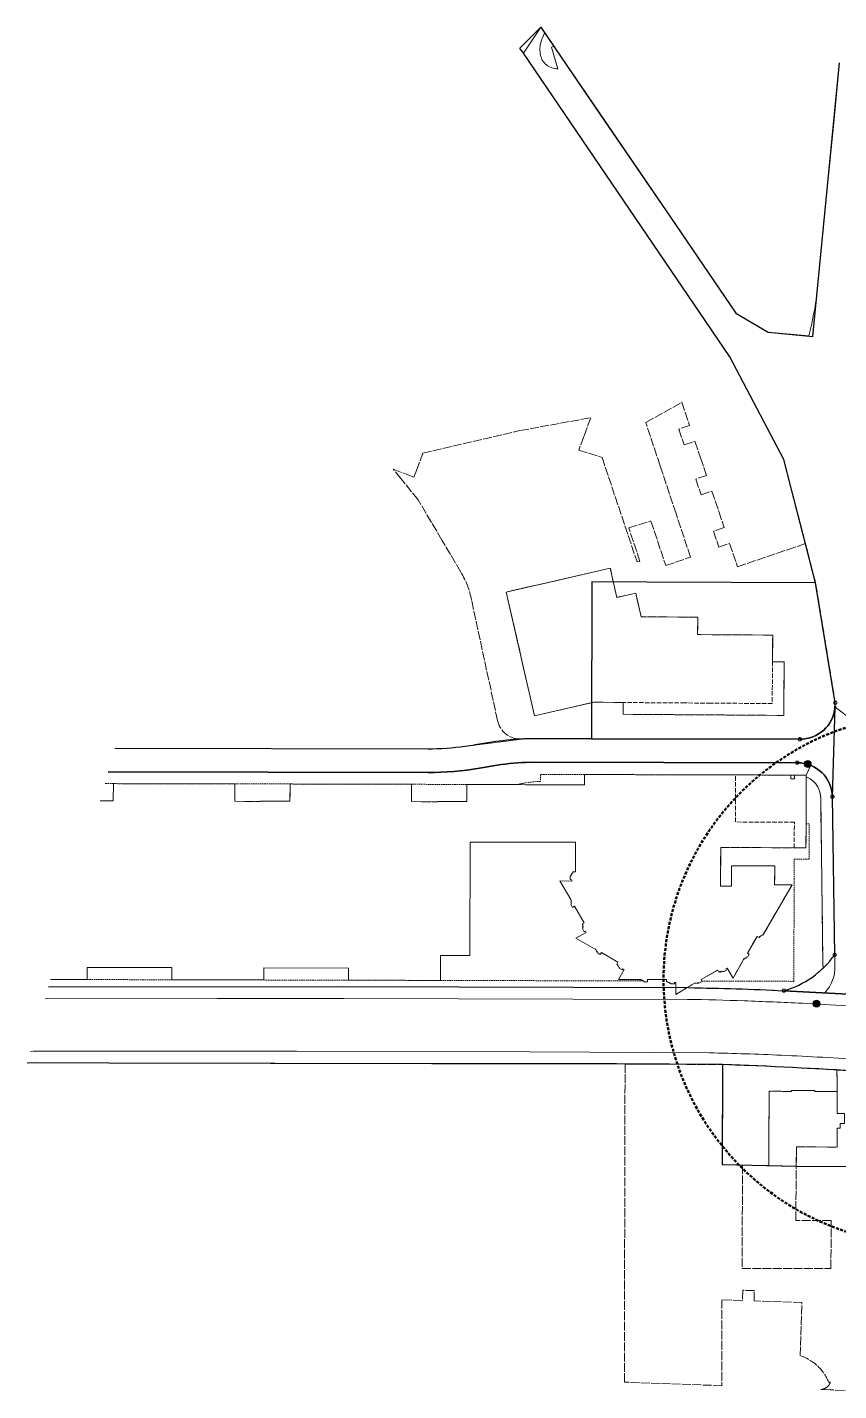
# Model space of a CAD drawing. Header units: metres. Extents: x -163 to 276, y -152 to 153.
# Drawn here: x -162.6 to -24.9, y -78.6 to 152.8 of the extents above; entities that cross this region are included whole.
import ezdxf

# ---------------------------------------------------------------- set-up
doc = ezdxf.new("R2010")
doc.units = ezdxf.units.M
doc.header["$MEASUREMENT"] = 0
for name, pattern in [('Strich 1_0.5mm', [0.375, 0.25, -0.125]), ('Strich 2_1mm', [0.75, 0.5, -0.25]), ('Strich 3_1mm Kanten', [1, 0.75, -0.25]), ('Strich 6_1mm', [1.75, 1.5, -0.25])]:
    doc.linetypes.add(name, pattern=pattern)
for name, color, linetype in [('000 Kataster', 7, 'Continuous'), ('000-2 Kataster Parzellenpunkte', 7, 'Continuous'), ('000-3 Kataster Parzellengrenzen', 7, 'Continuous'), ('162 Beschriftung Baustelleninstallation Neu', 7, 'Continuous')]:
    doc.layers.add(name, color=color, linetype=linetype)

msp = doc.modelspace()

# ---------------------------------------------------------------- hatches: boundary and pattern name
at = {"layer": '000 Kataster', "linetype": 'Continuous', "lineweight": 13}
for color, points in [(255, [(-25.264, 37.366), (-25.258, 37.402), (-25.257, 37.438), (-25.262, 37.474), (-25.273, 37.509), (-25.289, 37.541), (-25.311, 37.57), (-25.337, 37.596), (-25.367, 37.616), (-25.4, 37.632), (-25.435, 37.641), (-25.471, 37.645), (-25.507, 37.643), (-25.543, 37.635), (-25.576, 37.621), (-25.607, 37.602), (-25.635, 37.578), (-25.658, 37.55), (-25.676, 37.518), (-25.688, 37.484), (-25.695, 37.449), (-25.696, 37.412), (-25.691, 37.376), (-25.68, 37.342), (-25.663, 37.309), (-25.642, 37.28), (-25.615, 37.255), (-25.586, 37.234), (-25.553, 37.219), (-25.518, 37.209), (-25.481, 37.205), (-25.445, 37.207), (-25.41, 37.216), (-25.376, 37.229), (-25.345, 37.248), (-25.318, 37.272), (-25.295, 37.301), (-25.277, 37.332)]), (7, [(-25.46, 37.421), (-25.46, 37.423), (-25.46, 37.426), (-25.46, 37.429), (-25.461, 37.431), (-25.462, 37.434), (-25.464, 37.436), (-25.466, 37.438), (-25.468, 37.44), (-25.471, 37.441), (-25.473, 37.441), (-25.476, 37.442), (-25.479, 37.442), (-25.481, 37.441), (-25.484, 37.44), (-25.486, 37.438), (-25.488, 37.437), (-25.49, 37.435), (-25.491, 37.432), (-25.492, 37.43), (-25.493, 37.427), (-25.493, 37.424), (-25.492, 37.422), (-25.492, 37.419), (-25.49, 37.417), (-25.489, 37.414), (-25.487, 37.412), (-25.485, 37.411), (-25.482, 37.41), (-25.479, 37.409), (-25.477, 37.409), (-25.474, 37.409), (-25.471, 37.409), (-25.469, 37.411), (-25.466, 37.412), (-25.464, 37.414), (-25.463, 37.416), (-25.461, 37.418)])]:
    msp.add_hatch(color=color, dxfattribs=at).paths.add_polyline_path(points)
at = {"layer": '000-2 Kataster Parzellenpunkte', "linetype": 'Continuous', "lineweight": 13}
for points in [[(-29.547, 27.621), (-29.528, 27.718), (-29.526, 27.817), (-29.54, 27.915), (-29.57, 28.01), (-29.615, 28.098), (-29.674, 28.177), (-29.745, 28.246), (-29.827, 28.302), (-29.917, 28.344), (-30.012, 28.371), (-30.111, 28.381), (-30.21, 28.375), (-30.306, 28.353), (-30.398, 28.316), (-30.482, 28.263), (-30.557, 28.198), (-30.619, 28.121), (-30.669, 28.035), (-30.703, 27.942), (-30.722, 27.845), (-30.724, 27.746), (-30.71, 27.648), (-30.68, 27.553), (-30.635, 27.465), (-30.576, 27.386), (-30.504, 27.317), (-30.423, 27.261), (-30.333, 27.219), (-30.237, 27.192), (-30.139, 27.182), (-30.04, 27.187), (-29.943, 27.21), (-29.852, 27.247), (-29.768, 27.299), (-29.693, 27.365), (-29.63, 27.442), (-29.581, 27.528)], [(-28.062, -13.048), (-28.044, -12.951), (-28.042, -12.852), (-28.056, -12.754), (-28.086, -12.659), (-28.131, -12.571), (-28.19, -12.491), (-28.261, -12.423), (-28.343, -12.366), (-28.432, -12.324), (-28.528, -12.298), (-28.626, -12.287), (-28.725, -12.293), (-28.822, -12.315), (-28.914, -12.353), (-28.998, -12.405), (-29.072, -12.471), (-29.135, -12.547), (-29.184, -12.633), (-29.219, -12.726), (-29.237, -12.824), (-29.239, -12.923), (-29.225, -13.021), (-29.195, -13.115), (-29.15, -13.204), (-29.091, -13.283), (-29.02, -13.352), (-28.938, -13.408), (-28.849, -13.45), (-28.753, -13.477), (-28.655, -13.487), (-28.556, -13.481), (-28.459, -13.459), (-28.367, -13.421), (-28.283, -13.369), (-28.209, -13.304), (-28.146, -13.227), (-28.097, -13.141)]]:
    msp.add_hatch(color=255, dxfattribs=at).paths.add_polyline_path(points)

# ---------------------------------------------------------------- linework, layer by layer
at = {"layer": '000 Kataster', "color": 251, "linetype": 'Continuous', "lineweight": 13, "true_color": 0x5f5f5f}
for points in [[(-24.711, 146.766), (-25.641, 137.235), (-26.751, 125.865), (-28.51, 107.852, -0.0283905), (-29.945, 100.427), (-36.859, 101.057), (-42.363, 104.323), (-53.446, 120.579), (-65.347, 138.029), (-70.892, 146.16), (-73.266, 149.61), (-73.652, 149.414), (-72.563, 145.783, -0.1823289), (-74.5, 146.431, -0.18989), (-75.542, 148.284, -0.1248911), (-75.294, 150.783, -0.0574625), (-74.784, 151.814), (-75.473, 152.816), (-78.389, 148.401), (-43.353, 96.894), (-41.132, 92.67), (-36.446, 83.761), (-34.199, 79.488), (-32.998, 74.835), (-30.51, 65.188), (-28.792, 58.531), (-25.453, 38.185), (-25.476, 37.425), (-19.496, 32.932)], [(-147.775, 30.441), (-94.645, 30.319, 0.0323372), (-88.321, 30.754), (-88.016, 30.797), (-78.687, 32.013, -0.0132516), (-76.014, 32.079), (-66.829, 32.06), (-31.46, 31.986, 0.3876678), (-25.476, 37.425), (-19.496, 32.932)], [(-18.147, -11.539), (-27.212, -11.056, 0.1989402), (-25.529, -6.432), (-25.937, 22.235, 0.2961353), (-29.624, 27.559, 0.0989453), (-31.914, 28.003), (-77.273, 28.088, 0.0296751), (-82.87, 27.582), (-85.853, 27.077, -0.0421706), (-94.6, 26.332), (-148.887, 26.444)], [(-18.147, -11.539), (-27.212, -11.056, 0.1989402), (-25.529, -6.432), (-25.937, 22.235, 0.2961353), (-29.624, 27.559), (-30.404, 25.894), (-30.405, 25.599, -0.1331379), (-28.782, 24.42, -0.1663629), (-27.932, 22.083), (-27.538, -6.464, -0.0275802), (-27.53, -6.887, -0.123394), (-34.172, -10.684, 0.0075022), (-50.361, -10.173), (-50.595, -10.172), (-52.518, -11.31), (-52.513, -10.166), (-108.881, -9.989), (-159.038, -10.035)], [(-159.598, -12.048), (-130.34, -12.012), (-108.9, -11.996), (-50.555, -12.156, -0.0039448), (-40.906, -12.414, -0.0039706), (-31.079, -12.833), (-24.4, -13.188, 0.002596), (-18.142, -13.563, 0.0019236), (-13.863, -13.783), (-14.704, -22.737, -0.0024493), (-20.542, -22.435, 0.0062523), (-34.606, -21.637, 0.0053248), (-46.805, -21.231), (-77.374, -21.065), (-116.928, -20.965), (-155.584, -20.94), (-161.571, -20.979), (-162.086, -20.986)], [(-159.598, -12.048), (-130.34, -12.012), (-108.9, -11.996), (-50.555, -12.156, -0.0039448), (-40.906, -12.414, -0.0039706), (-31.079, -12.833), (-24.4, -13.188, 0.002596)], [(-162.647, -23.003), (-161.021, -22.948), (-148.771, -22.97), (-93.933, -23.075), (-90.971, -23.082), (-64.104, -23.124), (-61.145, -23.134), (-44.581, -23.219, -0.0059655), (-25.166, -24.151), (-20.826, -24.425)], [(-20.542, -22.435, 0.0062523), (-34.606, -21.637, 0.0053248), (-46.805, -21.231), (-77.374, -21.065), (-116.928, -20.965), (-155.584, -20.94), (-161.571, -20.979), (-162.086, -20.986)]]:
    msp.add_lwpolyline(points, format="xyb", dxfattribs=at)
at = {"layer": '000 Kataster', "color": 251, "linetype": 'Strich 6_1mm', "lineweight": 13, "true_color": 0x5f5f5f}
for points in [[(-100.494, 77.811), (-98.011, 76.835), (-96.998, 76.437), (-96.572, 77.579), (-95.473, 80.528), (-78.988, 84.368), (-66.977, 86.546), (-68.148, 83.371), (-68.999, 81.061), (-65.058, 79.819), (-59.104, 62.067), (-58.616, 62.179), (-60.516, 67.877), (-56.861, 68.971), (-56.747, 69.006), (-54.244, 61.479), (-50.031, 62.88), (-52.493, 70.279), (-55.192, 78.392), (-57.633, 85.732), (-51.517, 89.18), (-50.182, 85.242), (-52.019, 84.62), (-51.108, 81.928), (-49.271, 82.55), (-48.326, 79.762), (-47.311, 76.769), (-49.148, 76.147), (-48.242, 73.475), (-46.405, 74.096), (-45.231, 70.633), (-44.307, 67.907), (-46.135, 67.288), (-45.223, 64.597), (-43.395, 65.216), (-42.054, 61.26), (-33.564, 64.149), (-30.51, 65.188), (-28.792, 58.531), (-25.453, 38.185), (-25.476, 37.425, -0.3876678), (-31.46, 31.986), (-66.829, 32.06), (-76.014, 32.079, 0.0132516), (-78.687, 32.013, -0.3680064), (-82.802, 35.166), (-87.203, 55.604, 0.0855001), (-89.022, 60.351), (-92.239, 65.782), (-96.285, 72.615), (-99.204, 76.218)], [(-30.405, 25.599, -0.1331379), (-28.782, 24.42, -0.1663629), (-27.932, 22.083), (-27.538, -6.464, -0.0275802), (-27.53, -6.887, -0.123394), (-34.172, -10.684, 0.0075022), (-50.361, -10.173), (-50.595, -10.172), (-49.387, -9.457), (-49.2, -9.341), (-49.134, -9.452), (-48.929, -9.331), (-48.86, -9.441), (-48.66, -9.317), (-48.597, -9.43), (-48.062, -9.132), (-48.103, -9.057), (-48.247, -8.8), (-45.414, -7.177), (-45.241, -7.516), (-45.027, -7.407), (-44.959, -7.517), (-44.765, -7.397), (-44.695, -7.507), (-44.502, -7.385), (-44.437, -7.497), (-43.914, -7.191), (-44.039, -6.976), (-43.823, -6.849), (-42.815, -8.575), (-41.05, -5.414), (-40.924, -5.221), (-40.813, -5.288), (-40.692, -5.089), (-40.577, -5.151), (-40.468, -4.947), (-40.355, -5.011), (-40.05, -4.483), (-40.379, -4.293), (-38.717, -1.488), (-38.397, -1.673), (-38.285, -1.479), (-38.17, -1.538), (-38.067, -1.336), (-37.95, -1.395), (-37.845, -1.184), (-37.732, -1.25), (-32.793, 7.284), (-35.748, 7.305), (-35.738, 10.49), (-43.048, 10.515), (-43.059, 7.055), (-44.93, 7.062), (-44.907, 13.613), (-32.427, 13.569), (-30.426, 13.569), (-30.419, 17.648)], [(-36.751, -40.37), (-41.193, -40.276), (-44.681, -40.203), (-44.589, -24.672), (-44.581, -23.219, -0.0059655), (-25.166, -24.151), (-25.12, -27.819), (-28.943, -27.797), (-28.943, -27.637), (-32.872, -27.617), (-32.873, -27.777), (-36.683, -27.757), (-36.734, -37.166)]]:
    msp.add_lwpolyline(points, format="xyb", close=True, dxfattribs=at)
msp.add_lwpolyline([(-34.201, 36.034), (-34.142, 45.135), (-36.111, 45.147), (-36.082, 49.656), (-48.82, 49.74), (-48.801, 52.71), (-58.403, 52.765), (-59.337, 56.8), (-62.524, 56.068), (-63.662, 61.018), (-81.339, 56.953), (-76.51, 35.982), (-66.414, 38.278), (-61.475, 38.218), (-61.493, 36.214)], close=True, dxfattribs=at)
at = {"layer": '000 Kataster', "color": 251, "linetype": 'Continuous', "lineweight": 13, "true_color": 0x5f5f5f}
for points in [[(-34.201, 36.034), (-34.142, 45.135), (-36.111, 45.147), (-36.082, 49.656), (-48.82, 49.74), (-48.801, 52.71), (-58.403, 52.765), (-59.337, 56.8), (-62.524, 56.068), (-63.662, 61.018), (-81.339, 56.953), (-76.51, 35.982), (-66.414, 38.278), (-61.475, 38.218), (-61.493, 36.214)], [(-36.751, -40.37), (-32.075, -40.468), (-32.047, -37.19), (-25.159, -37.227), (-25.146, -34.037), (-24.615, -34.029), (-24.607, -33.22), (-23.903, -33.223), (-23.899, -31.523), (-25.136, -31.521), (-25.12, -27.819), (-28.943, -27.797), (-28.943, -27.637), (-32.872, -27.617), (-32.873, -27.777), (-36.683, -27.757), (-36.734, -37.166)]]:
    msp.add_lwpolyline(points, close=True, dxfattribs=at)
at = {"layer": '000 Kataster', "color": 251, "linetype": 'Strich 3_1mm Kanten', "lineweight": 13, "true_color": 0x5f5f5f}
for points in [[(-36.111, 45.147), (-36.157, 38.041), (-46.615, 38.115), (-51.006, 38.145), (-61.475, 38.218)], [(-32.427, 13.569), (-32.4, 17.912), (-42.395, 17.944), (-42.373, 25.93)], [(-33.006, 25.903), (-33.007, 25.283), (-32.388, 25.281), (-32.386, 25.901)]]:
    msp.add_lwpolyline(points, dxfattribs=at)
at = {"layer": '000 Kataster', "color": 251, "linetype": 'Strich 6_1mm', "lineweight": 13, "true_color": 0x5f5f5f}
for points in [[(-150.25, 21.547), (-148.045, 21.53), (-148.021, 24.448), (-127.407, 24.407), (-127.421, 21.453), (-123.055, 21.432), (-123.054, 21.492), (-118.037, 21.467), (-118.022, 24.391), (-97.384, 24.342), (-97.4, 21.398), (-93.019, 21.372), (-93.019, 21.433), (-88.029, 21.406), (-88.019, 24.311), (-79.48, 24.279), (-78.008, 24.273), (-68.036, 24.24), (-68.03, 26.001), (-53.018, 25.954), (-42.373, 25.93), (-32.386, 25.901), (-30.404, 25.894), (-29.624, 27.559, 0.0989453), (-31.914, 28.003), (-77.273, 28.088, 0.0296751), (-82.87, 27.582), (-85.853, 27.077, -0.0421706), (-94.6, 26.332), (-148.887, 26.444)], [(-22.205, -78.579), (-26.304, -78.428), (-27.884, -78.368, 0.1408564), (-26.949, -78.022, 0.1584946), (-26.295, -77.106), (-26.596, -77.105, 0.1096447), (-28.524, -74.321, 0.1082976), (-31.416, -72.625), (-31.113, -63.601), (-39.251, -63.322), (-39.192, -61.594), (-41.126, -61.526), (-41.186, -63.256), (-41.286, -63.252), (-44.712, -63.134), (-44.71, -77.726), (-61.268, -77.123), (-61.145, -23.134), (-44.581, -23.219), (-44.589, -24.672), (-44.681, -40.203), (-41.193, -40.276), (-41.284, -57.829), (-26.195, -57.818), (-26.142, -49.705), (-32.151, -49.666), (-32.075, -40.468), (-32.047, -37.19), (-25.159, -37.227), (-25.146, -34.037), (-24.615, -34.029)]]:
    msp.add_lwpolyline(points, format="xyb", dxfattribs=at)
at = {"layer": '000 Kataster', "color": 251, "linetype": 'Strich 1_0.5mm', "lineweight": 13, "true_color": 0x5f5f5f}
msp.add_lwpolyline([(-158.691, -8.786), (-152.496, -8.801), (-138.121, -8.833), (-122.498, -8.873), (-108.116, -8.906), (-92.495, -8.944), (-58.195, -9.035), (-57.958, -9.03), (-57.958, -9.16), (-57.35, -9.158), (-57.351, -8.778), (-54.082, -8.796), (-54.084, -9.176), (-53.855, -9.17), (-53.853, -9.301), (-53.618, -9.297), (-53.612, -9.427), (-53.373, -9.416), (-53.374, -9.546), (-52.758, -9.549), (-52.757, -9.298), (-52.507, -9.299), (-52.513, -10.166), (-52.518, -11.31), (-50.595, -10.172), (-49.387, -9.457), (-49.2, -9.341), (-49.134, -9.452), (-48.929, -9.331), (-48.86, -9.441), (-48.66, -9.317), (-48.597, -9.43), (-48.062, -9.132), (-48.103, -9.057), (-32.483, -9.101), (-32.432, 11.615), (-29.884, 11.61), (-29.869, 17.645), (-30.419, 17.648), (-30.405, 25.599), (-30.404, 25.894), (-32.386, 25.901), (-42.373, 25.93), (-53.018, 25.954), (-68.03, 26.001), (-75.504, 26.022), (-75.508, 24.822, 0.0591197), (-79.48, 24.279), (-88.019, 24.311), (-97.384, 24.342), (-118.022, 24.391), (-127.407, 24.407), (-148.021, 24.448), (-149.441, 24.453)], format="xyb", dxfattribs=at)
at = {"layer": '000 Kataster', "color": 251, "linetype": 'Continuous', "lineweight": 13, "true_color": 0x5f5f5f}
msp.add_lwpolyline([(-158.691, -8.786), (-152.496, -8.801), (-152.491, -6.741), (-138.117, -6.772), (-138.121, -8.833), (-122.498, -8.873), (-122.493, -6.811), (-108.11, -6.844), (-108.116, -8.906), (-92.495, -8.944), (-92.494, -4.701), (-87.484, -4.727), (-87.429, 14.534), (-78.054, 14.522), (-69.565, 14.509), (-69.572, 9.509), (-70.021, 9.509), (-70.021, 9.27), (-70.16, 9.269), (-70.166, 9.025), (-70.299, 9.028), (-70.306, 8.784), (-70.439, 8.788), (-70.455, 8.16), (-70.205, 8.154), (-70.209, 7.908), (-72.209, 7.94), (-70.356, 4.781), (-70.237, 4.58), (-70.349, 4.514), (-70.235, 4.323), (-70.347, 4.257), (-70.227, 4.055), (-70.341, 3.992), (-70.045, 3.451), (-69.718, 3.642), (-68.074, 0.834), (-68.401, 0.641), (-68.284, 0.446), (-68.396, 0.38), (-68.276, 0.179), (-68.388, 0.113), (-68.269, -0.089), (-68.383, -0.151), (-68.084, -0.691), (-67.865, -0.571), (-67.745, -0.787), (-69.482, -1.758), (-66.314, -3.564), (-66.11, -3.655), (-66.167, -3.772), (-65.947, -3.879), (-66.018, -3.988), (-65.833, -4.109), (-65.897, -4.222), (-65.36, -4.531), (-65.166, -4.204), (-62.375, -5.867), (-62.57, -6.194), (-62.392, -6.31), (-62.453, -6.425), (-62.247, -6.534), (-62.308, -6.649), (-62.109, -6.755), (-62.171, -6.87), (-61.615, -7.172), (-61.496, -6.952), (-61.275, -7.081), (-62.282, -8.808), (-58.654, -8.786), (-58.424, -8.784), (-58.43, -8.915), (-58.197, -8.905), (-58.195, -9.035), (-57.958, -9.03), (-57.958, -9.16), (-57.35, -9.158), (-57.351, -8.778), (-54.082, -8.796), (-54.084, -9.176), (-53.855, -9.17), (-53.853, -9.301), (-53.618, -9.297), (-53.612, -9.427), (-53.373, -9.416), (-53.374, -9.546), (-52.758, -9.549), (-52.757, -9.298), (-52.507, -9.299), (-52.513, -10.166), (-52.518, -11.31), (-50.595, -10.172), (-49.387, -9.457), (-49.2, -9.341), (-49.134, -9.452), (-48.929, -9.331), (-48.86, -9.441), (-48.66, -9.317), (-48.597, -9.43), (-48.062, -9.132), (-48.103, -9.057), (-48.247, -8.8), (-45.414, -7.177), (-45.241, -7.516), (-45.027, -7.407), (-44.959, -7.517), (-44.765, -7.397), (-44.695, -7.507), (-44.502, -7.385), (-44.437, -7.497), (-43.914, -7.191), (-44.039, -6.976), (-43.823, -6.849), (-42.815, -8.575), (-41.05, -5.414), (-40.924, -5.221), (-40.813, -5.288), (-40.692, -5.089), (-40.577, -5.151), (-40.468, -4.947), (-40.355, -5.011), (-40.05, -4.483), (-40.379, -4.293), (-38.717, -1.488), (-38.397, -1.673), (-38.285, -1.479), (-38.17, -1.538), (-38.067, -1.336), (-37.95, -1.395), (-37.845, -1.184), (-37.732, -1.25), (-32.793, 7.284), (-35.748, 7.305), (-35.738, 10.49), (-43.048, 10.515), (-43.059, 7.055), (-44.93, 7.062), (-44.907, 13.613), (-32.427, 13.569), (-30.426, 13.569), (-30.419, 17.648), (-30.405, 25.599), (-30.404, 25.894), (-32.386, 25.901), (-42.373, 25.93), (-53.018, 25.954), (-68.03, 26.001), (-68.036, 24.24), (-78.008, 24.273), (-79.48, 24.279), (-88.019, 24.311), (-88.029, 21.406), (-93.019, 21.433), (-93.019, 21.372), (-97.4, 21.398), (-97.384, 24.342), (-118.022, 24.391), (-118.037, 21.467), (-123.054, 21.492), (-123.055, 21.432), (-127.421, 21.453), (-127.407, 24.407), (-148.021, 24.448), (-148.045, 21.53), (-150.25, 21.547)], dxfattribs=at)
at = {"layer": '000 Kataster', "color": 251, "linetype": 'Strich 6_1mm', "lineweight": 13, "true_color": 0x5f5f5f}
msp.add_lwpolyline([(-23.899, -31.523), (-25.136, -31.521), (-25.12, -27.819), (-25.166, -24.151), (-20.826, -24.425)], dxfattribs=at)
at = {"layer": '000 Kataster', "color": 251, "linetype": 'Continuous', "lineweight": 13, "true_color": 0x5f5f5f}
for centre, radius in [((-25.476, 37.425), 0.0165), ((-30.125, 27.781), 0.6), ((-30.125, 27.781), 0.25), ((-28.641, -12.887), 0.6), ((-28.641, -12.887), 0.25)]:
    msp.add_circle(centre, radius, dxfattribs=at)
at = {"layer": '000-2 Kataster Parzellenpunkte', "color": 251, "linetype": 'Continuous', "lineweight": 13, "true_color": 0x5f5f5f}
for points in [[(-25.379, 38.45), (-25.424, 38.458), (-25.469, 38.459), (-25.514, 38.453), (-25.557, 38.439), (-25.598, 38.418), (-25.634, 38.391), (-25.666, 38.359), (-25.692, 38.321), (-25.711, 38.28), (-25.723, 38.236), (-25.728, 38.191), (-25.725, 38.146), (-25.715, 38.102), (-25.698, 38.06), (-25.674, 38.021), (-25.644, 37.987), (-25.609, 37.958), (-25.569, 37.936), (-25.527, 37.92), (-25.482, 37.911), (-25.437, 37.91), (-25.392, 37.917), (-25.348, 37.93), (-25.308, 37.951), (-25.271, 37.978), (-25.24, 38.011), (-25.214, 38.048), (-25.195, 38.089), (-25.183, 38.133), (-25.178, 38.178), (-25.181, 38.224), (-25.191, 38.268), (-25.208, 38.31), (-25.232, 38.349), (-25.262, 38.383), (-25.297, 38.411), (-25.337, 38.434)], [(-31.387, 32.251), (-31.431, 32.26), (-31.477, 32.261), (-31.522, 32.255), (-31.565, 32.241), (-31.605, 32.22), (-31.642, 32.193), (-31.673, 32.16), (-31.699, 32.123), (-31.718, 32.082), (-31.731, 32.038), (-31.735, 31.993), (-31.733, 31.948), (-31.723, 31.903), (-31.705, 31.861), (-31.681, 31.823), (-31.651, 31.789), (-31.616, 31.76), (-31.577, 31.737), (-31.534, 31.721), (-31.49, 31.713), (-31.444, 31.712), (-31.399, 31.718), (-31.356, 31.732), (-31.315, 31.753), (-31.279, 31.78), (-31.247, 31.812), (-31.222, 31.85), (-31.203, 31.891), (-31.19, 31.935), (-31.186, 31.98), (-31.188, 32.025), (-31.198, 32.07), (-31.216, 32.112), (-31.24, 32.15), (-31.27, 32.184), (-31.305, 32.213), (-31.344, 32.236)], [(-31.84, 28.268), (-31.885, 28.277), (-31.93, 28.278), (-31.975, 28.271), (-32.018, 28.258), (-32.059, 28.237), (-32.095, 28.21), (-32.127, 28.177), (-32.153, 28.14), (-32.172, 28.099), (-32.184, 28.055), (-32.189, 28.01), (-32.186, 27.964), (-32.176, 27.92), (-32.159, 27.878), (-32.135, 27.839), (-32.105, 27.805), (-32.07, 27.777), (-32.03, 27.754), (-31.988, 27.738), (-31.943, 27.73), (-31.898, 27.729), (-31.853, 27.735), (-31.809, 27.749), (-31.769, 27.77), (-31.732, 27.797), (-31.701, 27.829), (-31.675, 27.867), (-31.656, 27.908), (-31.644, 27.952), (-31.639, 27.997), (-31.642, 28.042), (-31.652, 28.086), (-31.669, 28.128), (-31.693, 28.167), (-31.723, 28.201), (-31.758, 28.23), (-31.798, 28.252)], [(-25.863, 22.499), (-25.908, 22.508), (-25.953, 22.509), (-25.998, 22.503), (-26.041, 22.489), (-26.082, 22.468), (-26.118, 22.441), (-26.15, 22.408), (-26.175, 22.371), (-26.195, 22.33), (-26.207, 22.286), (-26.212, 22.241), (-26.209, 22.196), (-26.199, 22.151), (-26.182, 22.109), (-26.158, 22.071), (-26.128, 22.037), (-26.092, 22.008), (-26.053, 21.985), (-26.01, 21.97), (-25.966, 21.961), (-25.92, 21.96), (-25.875, 21.966), (-25.832, 21.98), (-25.792, 22.001), (-25.755, 22.028), (-25.724, 22.061), (-25.698, 22.098), (-25.679, 22.139), (-25.667, 22.183), (-25.662, 22.228), (-25.664, 22.273), (-25.675, 22.318), (-25.692, 22.36), (-25.716, 22.398), (-25.746, 22.432), (-25.781, 22.461), (-25.82, 22.484)], [(-25.481, -4.322), (-25.526, -4.313), (-25.572, -4.312), (-25.616, -4.318), (-25.66, -4.332), (-25.7, -4.353), (-25.737, -4.38), (-25.768, -4.413), (-25.794, -4.45), (-25.813, -4.491), (-25.825, -4.535), (-25.83, -4.58), (-25.827, -4.625), (-25.817, -4.67), (-25.8, -4.712), (-25.776, -4.75), (-25.746, -4.784), (-25.711, -4.813), (-25.672, -4.836), (-25.629, -4.851), (-25.584, -4.86), (-25.539, -4.861), (-25.494, -4.855), (-25.451, -4.841), (-25.41, -4.82), (-25.374, -4.793), (-25.342, -4.76), (-25.316, -4.723), (-25.297, -4.682), (-25.285, -4.638), (-25.28, -4.593), (-25.283, -4.548), (-25.293, -4.503), (-25.31, -4.461), (-25.334, -4.423), (-25.364, -4.389), (-25.399, -4.36), (-25.439, -4.337)], [(-34.098, -10.419), (-34.143, -10.41), (-34.189, -10.409), (-34.233, -10.415), (-34.277, -10.429), (-34.317, -10.45), (-34.354, -10.477), (-34.385, -10.51), (-34.411, -10.547), (-34.43, -10.588), (-34.442, -10.632), (-34.447, -10.677), (-34.444, -10.722), (-34.434, -10.767), (-34.417, -10.809), (-34.393, -10.847), (-34.363, -10.881), (-34.328, -10.91), (-34.289, -10.933), (-34.246, -10.949), (-34.201, -10.957), (-34.156, -10.958), (-34.111, -10.952), (-34.068, -10.938), (-34.027, -10.917), (-33.991, -10.89), (-33.959, -10.858), (-33.933, -10.82), (-33.914, -10.779), (-33.902, -10.735), (-33.897, -10.69), (-33.9, -10.645), (-33.91, -10.6), (-33.927, -10.558), (-33.951, -10.52), (-33.981, -10.486), (-34.016, -10.457), (-34.056, -10.434)]]:
    msp.add_lwpolyline(points, close=True, dxfattribs=at)
at = {"layer": '000-3 Kataster Parzellengrenzen', "color": 251, "linetype": 'Continuous', "lineweight": 25, "true_color": 0x5f5f5f}
for points in [[(-13.451, -11.79), (-34.172, -10.684, 0.1731222), (-25.555, -4.587), (-25.937, 22.235), (-25.476, 37.425, 0.0312779), (-25.453, 38.185), (-28.792, 58.531), (-32.998, 74.835), (-34.199, 79.488), (-36.446, 83.761), (-43.353, 96.894), (-78.389, 148.401), (-79.019, 149.287), (-75.473, 152.816), (-70.892, 146.16), (-53.446, 120.579), (-42.363, 104.323), (-36.859, 101.057), (-29.241, 100.363), (-26.751, 125.865), (-24.711, 146.766)], [(-148.887, 26.444), (-94.6, 26.332, 0.0421706), (-85.853, 27.077), (-82.87, 27.582, -0.0296751), (-77.273, 28.088), (-31.914, 28.003, -0.4072728), (-25.937, 22.235), (-25.476, 37.425, -0.3876678), (-31.46, 31.986), (-66.829, 32.06), (-76.014, 32.079, 0.0132516), (-78.687, 32.013, 0.0254479), (-83.775, 31.485), (-86.579, 31.021, -0.0088733), (-88.321, 30.754, -0.0323372), (-94.645, 30.319), (-147.775, 30.441)], [(-159.038, -10.035), (-108.881, -9.989), (-50.361, -10.173, -0.0075022), (-34.172, -10.684, 0.1731222), (-25.555, -4.587), (-25.937, 22.235, 0.4072728), (-31.914, 28.003), (-77.273, 28.088, 0.0296751), (-82.87, 27.582), (-85.853, 27.077, -0.0421706), (-94.6, 26.332), (-148.887, 26.444)], [(-159.038, -10.035), (-108.881, -9.989), (-50.361, -10.173, -0.0075022), (-34.172, -10.684), (-13.451, -11.79), (-12.99, -11.813), (25.615, -11.887), (35.756, -11.842), (56.683, -11.93), (140.264, -12.703)], [(119.934, -26.211), (94.911, -25.832), (94.911, -25.931), (78.096, -25.747, 0.0910577), (71.417, -27.14, -0.0578481), (69.268, -27.473), (65.176, -27.497), (63.187, -28.085), (56.167, -30.501), (42.344, -30.401, 0.1120933), (40.715, -27.64, 0.1880142), (34.952, -25.378), (27.75, -25.344), (11.307, -25.287), (10.698, -25.284), (1.643, -25.238, -0.0082853), (-12.316, -24.875, -0.0050403), (-20.826, -24.425, 0.0073737), (-44.581, -23.219), (-62.618, -23.127), (-92.422, -23.079), (-148.771, -22.97), (-161.021, -22.948), (-162.638, -22.969)]]:
    msp.add_lwpolyline(points, format="xyb", dxfattribs=at)
for points in [[(-28.792, 58.531), (-57.447, 58.67), (-66.766, 58.715), (-66.829, 32.06), (-31.46, 31.986, 0.3876678), (-25.476, 37.425, 0.0312779), (-25.453, 38.185)], [(-44.681, -40.203), (-32.075, -40.468), (-9.866, -40.573), (-12.316, -24.875, -0.0050403), (-20.826, -24.425, 0.0073737), (-44.581, -23.219), (-44.589, -24.672)]]:
    msp.add_lwpolyline(points, format="xyb", close=True, dxfattribs=at)
at = {"layer": '162 Beschriftung Baustelleninstallation Neu', "color": 1, "linetype": 'Strich 2_1mm', "lineweight": 50}
msp.add_circle((-9.61, -8.8), 45, dxfattribs=at)

doc.saveas('drawing.dxf')
